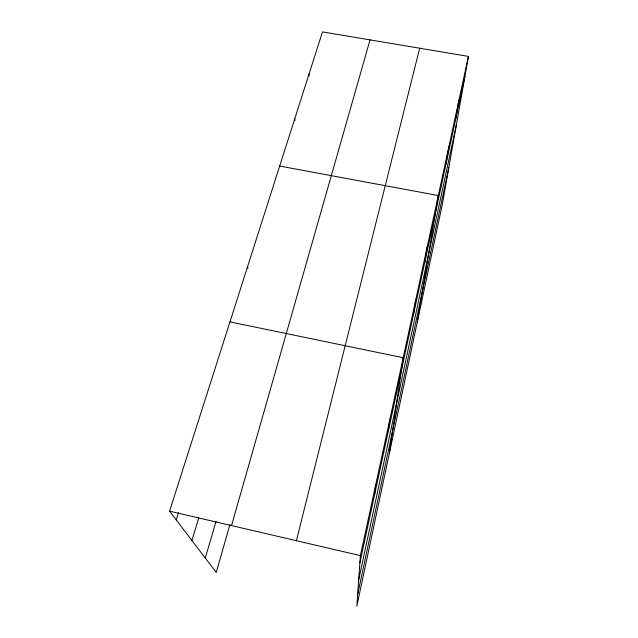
<?xml version="1.0" encoding="UTF-8"?>
<svg xmlns="http://www.w3.org/2000/svg" width="638" height="638" viewBox="0 0 638 638"><rect width="100%" height="100%" fill="white"/><g stroke="black" fill="none" stroke-linecap="round" stroke-linejoin="round"><path stroke-width="0.96" d="M468.428 56.399L360.39 555.61L356.841 606.1L442.333 204.351L468.428 56.399L322.477 31.9L169.572 511.166L216.234 572.438L229.943 524.524M374.618 494.617L375.678 484.992M388.375 430.865L389.914 419.19M389.324 453.459L403.216 357.743L229.959 321.887M413.352 315.18L415.665 300.219M424.717 262.529L427.34 246.252M417.3 321.999L438.314 195.539L279.675 166.055M445.818 164.795L448.953 146.373M455.628 119.362L458.977 100.07M357.671 594.305L448.761 167.914M359.88 562.868L464.895 76.424M358.684 579.846L456.353 124.857M296.391 540.705L419.668 48.217M231.522 525.592L370.048 39.883M205.276 558.051L216.067 521.326M191.894 540.474L198.729 517.928M176.24 519.922L178.616 512.346M169.572 511.166L360.39 555.61M247.568 266.692L247.951 268.55M294.78 118.708L294.939 120.598M309.023 74.064L309.135 76.034"/></g></svg>
